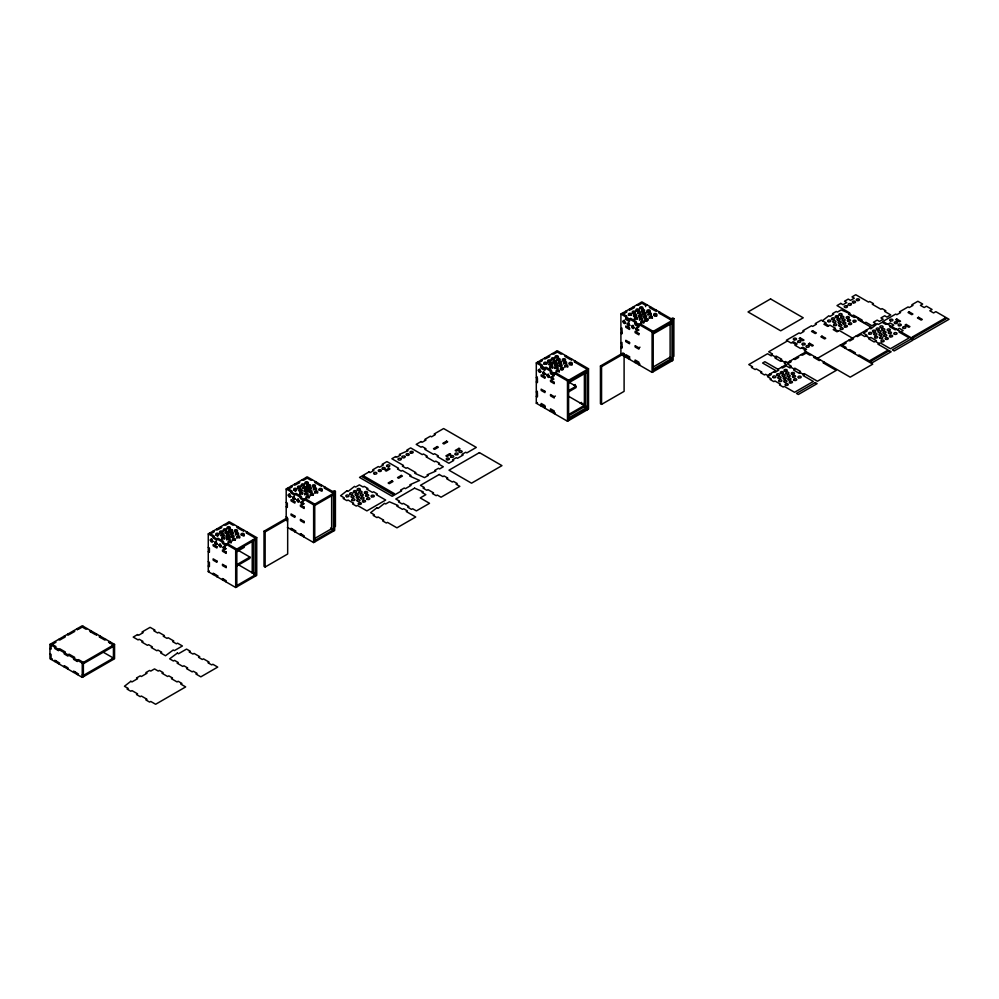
<?xml version="1.0" encoding="UTF-8"?>
<svg xmlns="http://www.w3.org/2000/svg" width="999" height="999" viewBox="0 0 999 999"><rect width="100%" height="100%" fill="white"/><g stroke="black" fill="none" stroke-linecap="round" stroke-linejoin="round"><path stroke-width="1.5" d="M537.425 362.25L542.245 365.022L541.108 365.671L541.108 368.281L544.867 370.442L544.867 367.844L545.991 367.195L551.635 370.442L550.499 371.091L550.499 373.701L554.258 375.861L554.258 373.264L555.394 372.615L568.606 380.244L568.606 420.591M622.04 313.399L626.848 316.171L625.724 316.82L625.724 319.43L629.482 321.603L629.482 318.993L630.606 318.344L636.238 321.603L635.114 322.252L635.114 324.85L638.861 327.023L638.873 324.413L639.997 323.763L653.209 331.393L653.209 371.74M775.074 356.768L776.198 356.119L781.767 359.328L780.644 359.977L785.526 362.799L784.402 363.449L786.275 364.535L777.634 369.53L778.758 370.179L775.012 372.34L773.875 371.69M848.7 340.284L849.837 340.934L853.583 338.773L839.247 330.482L836.987 331.793L833.228 329.62L835.489 328.321L829.919 325.1L827.671 326.411L823.913 324.238L826.098 322.902L821.278 320.117L815.271 323.589L816.395 324.238L812.637 326.411L811.513 325.761L802.871 330.744L803.995 331.393L800.249 333.566L799.113 332.917L786.35 340.284L791.158 343.069L793.418 341.77L797.165 343.931L794.917 345.229L800.549 348.489L802.796 347.19L806.555 349.35L804.307 350.661L850.211 377.16L872.751 364.148L840.059 345.279M875.311 341.333L876.423 340.671L870.803 337.425L868.543 338.723L874.175 341.983L875.311 341.333L879.058 343.494L880.181 342.844L890.396 348.751L909.19 337.899L898.975 332.005L900.099 331.356L891.508 326.398L893.755 325.087L890.009 322.927L887.749 324.225M208.267 533.916L229.308 521.778L256.731 537.599L256.731 575.337L235.689 587.487L208.267 571.653L208.267 533.916L235.689 549.75L256.731 537.599M286.201 519.642L286.201 488.998L307.242 476.848L334.665 492.682L334.665 530.419L313.624 542.569L287.412 527.422M210.527 533.916L214.285 531.743L213.162 531.093L213.162 532.405M229.308 523.076L225.549 525.237L224.425 524.587M288.461 488.998L292.207 486.825L291.084 486.176L291.084 487.475M307.242 478.146L303.484 480.319L302.36 479.67M234.128 524.55L232.992 525.199L228.184 522.427M312.05 479.632L310.926 480.282L306.119 477.497M227.972 531.655L225.287 533.204A1.598 0.924 0 0 1 227.235 532.842A1.598 0.924 0 0 1 228.159 533.928M303.209 488.286L305.894 486.738M237.874 526.723L236.751 527.372L242.382 530.619L243.519 529.97L243.519 531.281M315.809 481.793L314.685 482.442L320.317 485.701L321.441 485.052L321.441 486.351M536.301 362.899L557.33 350.749L588.511 368.756L588.511 409.091L567.482 421.241L536.301 403.234L536.301 362.899L567.482 380.894L588.511 368.756M620.903 314.048L641.945 301.898L673.126 319.905L673.126 360.239L652.085 372.39L620.903 354.383L620.903 314.048L652.085 332.043L673.126 319.905M49.95 644.405L82.255 625.761L114.56 644.405L114.56 658.728L82.255 677.372L49.95 658.728L49.95 644.405L83.379 663.711L113.436 646.365L112.313 645.716M538.548 362.899L542.307 360.726L541.183 360.077L541.183 361.376M557.33 352.048L553.583 354.22L552.447 353.571M623.164 314.048L626.922 311.875L625.786 311.226L625.786 312.525M641.945 303.209L638.186 305.369L637.062 304.72M83.379 626.41L78.496 629.233L77.373 628.583L77.373 629.882M562.15 353.534L561.026 354.183L556.206 351.398M640.821 302.547L645.629 305.332L646.765 304.683M87.138 628.583L86.014 629.233L82.255 627.06M565.909 355.694L564.785 356.343L570.417 359.603L571.54 358.953L571.54 360.252M650.511 306.855L649.387 307.505L655.019 310.751L656.156 310.102L656.156 311.401M264.011 531.231L286.551 518.219L287.675 518.868L287.675 554.008L265.135 567.02L264.011 566.371L264.011 531.231L265.135 531.88L287.675 518.868M331.656 492.245L334.29 490.734L335.414 491.383L335.414 526.51L334.29 525.861M332.779 492.894L335.414 491.383M286.201 488.998L313.624 504.832L334.665 492.682M236.376 550.574L255.607 539.56M314.747 505.482L333.541 494.63M537.425 376.998L536.301 377.647L537.425 378.296L537.425 382.629L536.301 381.98L537.425 381.331M622.04 328.147L620.903 328.796L622.04 329.445L622.04 333.778L620.903 333.129L622.04 332.48M236.376 551.885L244.268 547.327L244.268 546.028M52.198 658.728L51.074 659.377L51.074 654.382L49.95 653.733M208.267 571.653L209.403 571.003M55.956 660.888L54.833 661.538L54.833 660.239L58.591 662.412L58.591 663.711L59.715 663.061M555.394 373.913L554.258 374.563L550.499 372.402M639.997 325.062L638.873 325.724L635.114 323.551M213.087 574.437L214.211 573.788M291.021 529.507L292.145 528.858M105.919 639.422L104.795 640.072L99.163 636.825L100.287 636.163L100.287 637.474M236.488 564.835L249.9 557.08L249.9 558.391L236.488 566.133M537.425 391.308L536.301 391.958L537.425 392.607L537.425 396.953L536.301 396.291L537.425 395.641M622.04 342.457L620.903 343.107L622.04 343.756L622.04 348.102L620.903 347.452L622.04 346.803M216.845 576.598L217.969 575.948M294.767 531.68L295.904 531.031M670.117 319.468L672.752 317.957L673.875 318.606L673.875 356.343M671.241 320.117L673.875 318.606M223.601 579.208L222.477 579.857L222.477 578.558L226.236 580.719L226.236 582.03M301.536 534.278L300.412 534.94L300.412 533.628L304.171 535.801L304.171 537.1M568.606 381.543L587.387 370.704M653.209 332.704L672.002 321.853M114.56 644.405L82.255 663.061L82.255 677.372M568.606 382.854L587.387 372.003M653.209 334.003L672.002 323.152M600.436 365.996L622.976 352.984L624.1 353.634L624.1 391.371L601.56 404.383L600.436 403.733L600.436 365.996L601.56 366.645L624.1 353.634M536.301 403.234L537.425 402.585M620.903 354.383L622.04 353.733M74.738 671.74L73.614 672.389L73.614 671.091L77.373 673.251L77.373 674.562L78.496 673.9M554.258 396.69L554.258 397.989L550.499 395.816L550.499 394.518L554.258 396.69L555.394 396.041M574.175 385.189L575.299 384.54M638.873 347.839L638.873 349.138L635.114 346.978L635.114 345.666L638.873 347.839L639.997 347.19M252.223 572.739L253.346 572.09L253.346 540.009M542.245 405.369L541.108 406.019L541.183 403.459L544.942 405.619L544.942 408.229M253.346 572.527L252.223 573.176L252.223 540.659M567.994 390.921L576.048 386.276L576.048 387.575L567.994 392.232M253.721 573.613L254.857 572.951M314.21 538.748L331.656 528.683M236.825 585.539L255.607 574.687L238.749 564.959M314.747 540.609L333.541 529.77L330.532 528.034M551.635 410.789L550.499 411.438L550.499 408.841L554.258 411.001L554.258 413.611L555.394 412.962M636.238 361.938L635.114 362.587L635.114 359.99L638.873 362.15L638.873 364.76L639.997 364.111M581.381 402.372L580.244 403.459M582.879 403.234L581.755 404.32M568.281 414.697L584.378 405.407L568.119 396.016M568.069 416.121L585.514 406.056L587.387 407.142L568.606 417.982M652.672 367.282L670.117 357.205L672.002 358.291L653.209 369.131M568.606 419.28L587.387 408.441M653.209 370.442L672.002 359.59M787.474 340.934L768.693 351.785L772.439 353.946L771.315 354.595L776.136 357.38L775.074 358.067L780.644 361.288L781.767 360.639M822.414 320.766L828.795 315.784L829.919 316.433L833.678 314.26L832.554 313.611L836.313 311.438L837.437 312.088L841.195 309.927L849.762 313.574L848.638 314.223L854.27 317.47L855.394 316.82L859.152 318.993L858.029 319.643L871.24 327.272L817.519 358.291M772.377 355.207L771.253 355.856L767.557 353.733L748.775 364.573L752.534 366.745L751.41 367.395L755.169 369.568L756.293 368.918L761.862 372.127L760.726 372.777L764.485 374.95L765.609 374.3L767.494 375.387L775.761 370.604L762.612 363.024L764.859 361.713L778.009 369.305M784.402 362.15L785.526 361.501L787.399 362.587L806.181 351.735M811.001 354.52L809.877 355.169L806.181 353.047L802.434 355.207L801.298 354.558M791.096 367.32L789.959 367.969L786.275 365.834L782.517 368.007L781.393 367.357M793.718 368.831L794.842 368.181L800.486 371.441L799.35 372.09L804.232 374.912L803.109 375.562L813.323 381.456L794.542 392.295L784.327 386.401L783.191 387.05L779.445 384.877L780.569 384.228L774.937 380.981L773.813 381.63L770.054 379.458L771.178 378.808L767.494 376.685L771.253 374.513L770.117 373.863M814.759 356.693L813.636 357.342L819.267 360.589L820.391 359.94M800.486 372.739L799.35 373.389L793.718 370.142L794.842 369.48L789.959 366.67L791.096 366.021L787.399 363.886L791.158 361.713L790.034 361.064M844.942 348.089L846.078 347.44L842.319 345.279L846.078 343.107L844.942 342.457M886.95 323.763L885.826 324.413L882.142 322.29L878.383 324.45L877.259 323.801L870.866 328.796L869.742 328.147M803.109 374.263L804.232 373.601L817.457 381.243L836.238 370.392L823.026 362.762L824.15 362.113M848.7 350.262L849.837 349.613L855.394 352.822L854.27 353.471M896.34 329.183L895.216 329.832L889.585 326.586L890.708 325.936L882.929 321.441L895.703 314.073L896.84 314.722L900.586 312.55L899.462 311.9L908.103 306.918L909.227 307.567L912.986 305.394L911.862 304.745L917.869 301.273L922.689 304.058L920.429 305.357L924.187 307.53L926.448 306.218L932.079 309.478L929.819 310.776L933.578 312.949L935.838 311.651L949.05 319.28L914.11 339.448L900.898 331.818L903.146 330.519L899.4 328.346L897.139 329.645M858.029 355.644L859.152 354.995L869.367 360.889L888.148 350.05L877.934 344.156L879.058 343.494M865.983 330.307L867.107 330.956L863.361 333.129L867.045 335.264L864.784 336.563L861.101 334.428L857.342 336.601L856.218 335.951M865.921 335.914L869.667 338.074M824.974 323.551L828.72 325.711M834.365 328.971L838.111 331.144M792.282 342.42L796.041 344.58M801.673 347.839L805.431 350M797.552 356.73L798.676 357.38L794.917 359.553L793.793 358.903M633.304 306.893L634.427 307.542L630.669 309.715L629.545 309.053L629.545 310.364M625.724 318.132L629.482 320.292M635.114 361.288L638.873 363.461M568.993 382.205L576.048 386.276M541.108 366.983L544.867 369.143M541.108 404.72L544.867 406.88M550.499 410.139L554.258 412.3M287.325 488.349L292.145 491.121L291.021 491.77L291.021 493.069L294.767 495.242L294.767 493.943L295.904 493.294L301.536 496.54L300.412 497.19L300.399 498.489L304.158 500.661L304.171 499.363L305.294 498.713L314.747 504.17L314.747 541.92M286.201 502.447L287.325 503.096L287.325 507.43L286.201 506.78M286.201 516.758L287.325 517.407L287.325 521.74M229.308 532.18L229.308 530.881A1.598 0.924 0 0 0 231.918 530.469A1.598 0.924 0 0 0 229.97 529.333A1.598 0.924 0 0 0 229.258 530.881L231.818 532.33M209.403 533.266L214.211 536.051L213.087 536.7L213.087 537.999L216.845 540.172L216.845 538.861L217.969 538.211L223.601 541.47L222.477 542.12L222.477 543.419L226.224 545.591L226.236 544.293L227.36 543.631L236.825 549.1L236.825 586.838M237.075 549.687L249.9 557.08M208.267 547.365L209.403 548.014L209.403 552.347L208.267 551.698M208.267 561.675L209.403 562.325L209.403 566.67L208.267 566.021M73.614 630.744L74.738 631.393L69.106 634.652L67.982 634.003L67.982 635.302M103.159 652.147L113.436 658.079L83.379 675.424L82.255 674.775M112.313 658.728L113.436 659.377L113.436 645.054L108.554 642.245L109.678 641.595L109.678 642.894M58.591 639.422L59.715 640.072L65.347 636.825L64.223 636.163L64.223 637.474M54.833 641.595L55.956 642.245L51.074 645.054L51.074 649.175L49.95 648.526M52.198 644.405L55.956 646.578L54.833 647.227L54.833 648.526L58.591 650.699L58.591 649.4L59.715 648.751L65.347 651.997L64.223 652.647L64.223 653.958L67.982 656.118L67.982 654.82L69.106 654.17L74.738 657.417L73.614 658.079L73.614 659.377L77.373 661.538L77.373 660.239L78.496 659.59L83.379 662.412L83.379 676.723L82.255 676.073M672.002 360.889L672.002 320.554L658.778 312.924L659.902 312.275L659.902 313.574M670.117 323.601L670.117 358.504M652.085 332.043L652.085 372.39M645.629 305.332L645.629 306.631M601.56 366.645L601.56 404.383M587.387 409.74L587.387 369.405L574.175 361.775L575.299 361.126L575.299 362.425M585.514 372.452L585.514 407.355L584.378 406.705L584.378 373.326M583.628 404.97L583.628 406.268M567.482 380.894L567.482 421.241M548.701 357.043L548.701 355.744L549.825 356.393L546.066 358.554L544.942 357.904L544.942 359.203M333.541 531.068L333.541 493.331L324.076 487.874L325.199 487.225L325.199 488.523M331.656 495.079L331.656 529.12M313.624 504.832L313.624 542.569M307.242 487.262L307.242 485.964A1.598 0.924 0 0 1 309.278 485.876A1.598 0.924 0 0 1 309.69 487.062M298.601 483.141L298.601 481.843L299.725 482.492L295.966 484.652L294.842 484.003L294.842 485.302M294.842 531.718L294.842 530.419L291.084 528.246L291.084 529.557M265.135 531.88L265.135 567.02M255.607 575.998L255.607 538.261L246.141 532.792L247.265 532.142L247.265 533.441M253.721 539.997L253.721 574.038M235.689 549.75L235.689 587.487M220.667 528.059L220.667 526.76L221.79 527.41L218.044 529.582L216.908 528.933L216.908 530.232M216.908 576.648L216.908 575.337L213.162 573.176L213.162 574.475M96.528 635.302L96.528 634.003L95.405 634.652L89.773 631.393L90.897 630.744L90.897 632.042M67.982 669.13L67.982 667.832L64.223 665.659L64.223 666.97M228.122 542.981A1.598 0.924 0 0 1 229.595 542.12A1.598 0.924 0 0 1 231.281 542.844M226.848 540.047A1.598 0.924 0 0 1 228.384 538.886A1.598 0.924 0 0 1 229.92 540.047M221.753 538.961A1.598 0.924 0 0 1 223.289 538.286A1.598 0.924 0 0 1 224.825 538.961M232.405 540.921A1.598 0.924 0 0 1 233.179 539.797A1.598 0.924 0 0 1 235.215 540.097M230.981 537.05A1.598 0.924 0 0 1 233.741 537.05M236.651 537.912A1.598 0.924 0 0 1 238.174 537.212A1.598 0.924 0 0 1 239.735 537.887M235.464 535.064A1.598 0.924 0 0 1 237.013 533.916A1.598 0.924 0 0 1 238.549 535.064M241.246 535.114A1.598 0.924 0 0 1 243.419 534.777A1.598 0.924 0 0 1 244.006 536.038M234.315 531.918A1.598 0.924 0 0 1 235.901 530.993A1.598 0.924 0 0 1 237.5 531.918M230.282 533.903A1.598 0.924 0 0 1 233.054 533.903M229.308 536.85A1.598 0.924 0 0 1 229.158 537.075M226.398 537.075A1.598 0.924 0 0 1 226.236 536.85M226.236 536.376A1.598 0.924 0 0 1 227.772 535.689A1.598 0.924 0 0 1 229.308 536.376M220.929 535.851A1.598 0.924 0 0 1 222.477 535.177A1.598 0.924 0 0 1 224.013 535.851M215.971 534.94A1.598 0.924 0 0 1 218.731 534.94M219.668 533.004A1.598 0.924 0 0 1 221.278 532.23A1.598 0.924 0 0 1 222.827 533.054M223.351 531.018A1.598 0.924 0 0 1 224.937 530.094A1.598 0.924 0 0 1 226.536 531.018M229.258 530.881A1.598 0.924 0 0 1 231.356 530.794A1.598 0.924 0 0 1 231.756 531.992M227.06 528.871A1.598 0.924 0 0 1 228.646 527.947A1.598 0.924 0 0 1 230.245 528.871M242.982 535.963A1.598 0.924 60 0 1 244.33 535.364M236.538 533.004A1.598 0.924 60 0 1 236.326 533.104M232.292 529.945A1.598 0.924 60 0 1 230.694 529.945M217.782 533.891A1.598 0.924 -60 0 1 216.284 535.364M218.269 535.576A1.598 0.924 -60 0 1 217.682 535.963M217.158 535.963A1.598 0.924 -60 0 1 216.783 535.302L216.795 534.952A1.598 0.924 -60 0 1 217.27 533.841M213.212 541.458A1.598 0.924 60 0 1 211.838 540.546A1.598 0.924 60 0 1 211.588 538.848M217.22 543.943A1.598 0.924 60 0 1 215.896 542.42A1.598 0.924 60 0 1 216.371 541.071M221.291 546.341A1.598 0.924 60 0 1 220.205 544.068M226.298 548.576A1.598 0.924 60 0 1 224.638 548.001A1.598 0.924 60 0 1 224.525 545.978M225.037 545.941A1.598 0.924 60 0 1 225.324 546.066M306.056 498.051A1.598 0.924 0 0 1 307.53 497.19A1.598 0.924 0 0 1 309.203 497.927M304.72 494.892A1.598 0.924 0 0 1 306.318 493.968A1.598 0.924 0 0 1 307.904 494.892M299.675 494.043A1.598 0.924 0 0 1 301.223 493.356A1.598 0.924 0 0 1 302.759 494.043M310.327 495.991A1.598 0.924 0 0 1 311.114 494.867A1.598 0.924 0 0 1 313.149 495.167M309.166 491.933A1.598 0.924 0 0 0 311.838 491.52A1.598 0.924 0 0 0 309.89 490.397A1.598 0.924 0 0 0 309.166 491.933A1.598 0.924 0 0 1 311.263 491.858A1.598 0.924 0 0 1 311.676 493.044M314.585 492.994A1.598 0.924 0 0 1 316.096 492.295A1.598 0.924 0 0 1 317.657 492.957M313.349 489.91A1.598 0.924 0 0 1 314.935 488.986A1.598 0.924 0 0 1 316.533 489.91M319.18 490.197A1.598 0.924 0 0 1 321.353 489.86A1.598 0.924 0 0 1 321.94 491.121M312.25 487A1.598 0.924 0 0 1 313.836 486.076A1.598 0.924 0 0 1 315.434 487M308.466 490.097A1.598 0.924 0 0 1 308.216 489.897M308.216 488.986A1.598 0.924 0 0 1 310.976 488.986M304.171 491.446A1.598 0.924 0 0 1 305.706 490.771A1.598 0.924 0 0 1 307.242 491.446M298.863 490.934A1.598 0.924 0 0 1 300.399 490.247A1.598 0.924 0 0 1 301.948 490.934M293.893 490.01A1.598 0.924 0 0 1 296.653 490.01M297.59 488.086A1.598 0.924 0 0 1 299.001 487.312A1.598 0.924 0 0 1 300.649 487.899M303.172 488.311A1.598 0.924 0 0 1 305.17 487.924A1.598 0.924 0 0 1 306.094 489.011M301.273 486.088A1.598 0.924 0 0 1 302.872 485.177A1.598 0.924 0 0 1 304.458 486.088M304.982 483.953A1.598 0.924 0 0 1 306.581 483.029A1.598 0.924 0 0 1 308.179 483.953M314.473 488.086A1.598 0.924 60 0 1 314.248 488.186M320.916 491.033A1.598 0.924 60 0 1 322.252 490.447M310.227 485.027A1.598 0.924 60 0 1 308.629 485.014M291.146 496.528A1.598 0.924 60 0 1 289.772 495.629A1.598 0.924 60 0 1 289.523 493.918M295.155 499.025A1.598 0.924 60 0 1 293.818 497.49A1.598 0.924 60 0 1 294.305 496.141M299.225 501.411A1.598 0.924 60 0 1 298.251 498.901M304.233 503.658A1.598 0.924 60 0 1 302.285 502.522A1.598 0.924 60 0 1 303.259 501.136M296.204 490.659A1.598 0.924 -60 0 1 295.617 491.033M295.092 491.046A1.598 0.924 -60 0 1 294.705 490.372L294.73 490.034A1.598 0.924 -60 0 1 295.204 488.923M295.716 488.973A1.598 0.924 -60 0 1 294.218 490.447M540.971 371.728A1.598 0.924 60 0 1 539.76 370.641A1.598 0.924 60 0 1 539.61 369.118M554.42 365.135A1.598 0.924 0 0 1 557.18 365.135M555.007 366.096A1.598 0.924 0 0 1 556.593 366.096M548.963 364.835A1.598 0.924 0 0 1 550.711 364.16A1.598 0.924 0 0 1 552.097 365.072M558.154 363.099A1.598 0.924 0 0 1 559.69 362.425A1.598 0.924 0 0 1 561.238 363.099M543.831 364.136A1.598 0.924 0 0 1 545.379 363.461A1.598 0.924 0 0 1 546.915 364.136M545.941 374.013A1.598 0.924 60 0 1 544.667 373.888A1.598 0.924 60 0 1 543.831 372.152M549.887 376.76A1.598 0.924 60 0 1 548.526 375.774A1.598 0.924 60 0 1 548.339 374.101M553.921 379.096A1.598 0.924 60 0 1 552.31 377.535A1.598 0.924 60 0 1 553.059 376.211M551.423 360.227A1.598 0.924 0 0 1 552.971 359.078A1.598 0.924 0 0 1 554.507 360.227M557.03 360.04A1.598 0.924 0 0 1 559.79 360.04M555.132 358.092A1.598 0.924 0 0 1 556.068 357.005A1.598 0.924 0 0 1 558.054 357.392M553.271 363.137A1.598 0.924 0 0 1 553.858 361.875A1.598 0.924 0 0 1 556.031 362.212M549.725 368.181A1.598 0.924 0 0 1 551.311 367.257A1.598 0.924 0 0 1 552.909 368.181M562.4 361.139A1.598 0.924 0 0 1 563.936 359.977A1.598 0.924 0 0 1 565.471 361.139M560.489 369.193A1.598 0.924 0 0 1 563.249 369.068M554.87 368.556A1.598 0.924 0 0 1 556.406 367.869A1.598 0.924 0 0 1 557.954 368.556M564.635 367.132A1.598 0.924 0 0 1 566.196 366.196A1.598 0.924 0 0 1 567.819 367.095M556.181 372.202A1.598 0.924 0 0 1 557.629 371.091A1.598 0.924 0 0 1 559.34 372.065M547.677 362.225A1.598 0.924 0 0 1 549.1 361.213A1.598 0.924 0 0 1 550.849 362.038M553.858 363.174A1.598 0.924 0 0 1 555.444 363.174M559.015 366.034A1.598 0.924 0 0 1 561.775 366.034M561.026 370.13A1.598 0.924 0 0 1 562.624 370.067M563.498 364.048A1.598 0.924 0 0 1 565.034 362.887A1.598 0.924 0 0 1 566.57 364.048M572.04 365.022A1.598 0.924 0 0 1 571.778 365.209A1.598 0.924 0 0 0 569.855 365.06M569.268 364.098A1.598 0.924 0 0 1 572.04 364.098M633.516 316.221A1.598 0.924 0 0 1 635.114 315.297A1.598 0.924 0 0 1 636.7 316.221M634.39 319.093A1.598 0.924 0 0 1 635.926 318.406A1.598 0.924 0 0 1 637.462 319.093M639.909 308.541A1.598 0.924 0 0 1 641.895 308.154A1.598 0.924 0 0 1 642.819 309.24M628.446 315.284A1.598 0.924 0 0 1 629.982 314.61A1.598 0.924 0 0 1 631.518 315.284M632.305 313.137A1.598 0.924 0 0 1 633.915 312.362A1.598 0.924 0 0 1 635.451 313.187M635.976 311.139A1.598 0.924 0 0 1 637.574 310.227A1.598 0.924 0 0 1 639.173 311.139M637.874 313.361A1.598 0.924 0 0 1 640.059 313.024A1.598 0.924 0 0 1 640.634 314.285M641.633 311.201A1.598 0.924 0 0 1 644.392 311.201M639.035 317.207A1.598 0.924 0 0 1 638.873 316.983M638.873 316.508A1.598 0.924 0 0 1 640.197 315.834A1.598 0.924 0 0 1 641.795 316.283M642.769 314.26A1.598 0.924 0 0 1 644.305 313.574A1.598 0.924 0 0 1 645.841 314.26M647.002 312.287A1.598 0.924 0 0 1 648.538 311.126A1.598 0.924 0 0 1 650.087 312.287M639.485 320.179A1.598 0.924 0 0 1 641.021 319.018A1.598 0.924 0 0 1 642.557 320.179M643.618 317.183A1.598 0.924 0 0 1 646.378 317.183M648.101 315.197A1.598 0.924 0 0 1 649.65 314.036A1.598 0.924 0 0 1 651.186 315.197M653.883 315.247A1.598 0.924 0 0 1 656.056 314.91A1.598 0.924 0 0 1 656.643 316.171M649.238 318.281A1.598 0.924 0 0 1 650.799 317.345A1.598 0.924 0 0 1 652.422 318.244M645.229 321.266A1.598 0.924 0 0 1 645.641 319.98A1.598 0.924 0 0 1 647.851 320.229M640.834 322.877A1.598 0.924 0 0 1 642.444 322.24A1.598 0.924 0 0 1 643.918 322.977M625.849 322.889A1.598 0.924 60 0 1 624.375 321.803A1.598 0.924 60 0 1 624.387 320.092M629.857 325.374A1.598 0.924 60 0 1 628.596 324.038A1.598 0.924 60 0 1 628.771 322.565M633.928 327.772A1.598 0.924 60 0 1 632.954 325.249M639.997 317.158A1.598 0.924 0 0 1 640.821 317.158M642.22 312.163A1.598 0.924 0 0 1 643.818 312.163M646.016 321.178A1.598 0.924 0 0 1 647.227 321.216M644.205 318.144A1.598 0.924 0 0 1 645.804 318.144M654.47 316.208A1.598 0.924 0 0 1 656.056 316.208M638.935 330.007A1.598 0.924 60 0 1 636.987 328.883A1.598 0.924 60 0 1 637.961 327.497M421.079 441.558L416.196 444.38L421.079 447.202L422.215 446.553L425.974 448.726L424.837 449.375L433.479 454.358L434.602 453.708L438.361 455.881L437.237 456.531L448.888 463.249L453.696 460.477L452.572 459.827L456.331 457.654L457.455 458.304L463.086 455.044L461.95 454.408L465.709 452.235L466.845 452.884L476.311 447.415L443.618 428.546L434.165 434.016L435.289 434.665L431.531 436.838L430.407 436.176L424.837 439.398L425.974 440.047L422.215 442.22L421.079 441.558M368.968 471.953L359.515 477.422L392.195 496.291L401.66 490.821L400.524 490.172L404.283 488.012L405.407 488.661L411.051 485.402L409.915 484.752L419.617 480.457L409.852 476.123L410.976 475.474L402.335 470.479L401.211 471.128L397.452 468.956L398.576 468.306L386.938 461.588L382.118 464.373L383.254 465.022L379.495 467.182L378.359 466.533L372.727 469.792L373.851 470.442L370.105 472.614L368.968 471.953M395.616 456.58L391.858 458.741L403.509 465.472L402.372 466.121L406.131 468.294L407.255 467.632L415.896 472.627L414.772 473.276L424.538 477.609L428.296 475.449L427.172 474.8L435.814 471.103L434.677 470.454L438.436 468.294L439.56 468.943L443.319 466.77L438.436 463.948L439.56 463.299L435.814 461.126L434.677 461.788L426.049 456.793L427.172 456.143L423.414 453.971L422.29 454.62L410.639 447.902L406.88 450.074L408.017 450.724L399.375 454.408L400.499 455.057L396.74 457.23L395.616 456.58M364.023 476.123L362.512 476.985L392.944 494.555L394.443 493.681L364.023 476.123M346.978 490.734L340.597 495.716L344.28 497.852L343.156 498.501L346.915 500.661L348.039 500.012L353.671 503.271L352.547 503.921L356.306 506.093L357.43 505.432L366.883 510.901L385.676 500.049L376.211 494.592L377.335 493.943L373.576 491.77L372.452 492.42L366.82 489.173L367.944 488.523L364.185 486.351L363.062 487L359.378 484.877L355.619 487.037L354.495 486.388L348.102 491.383L346.978 490.734M388.886 468.269L385.127 470.442L386.251 471.091L390.01 468.918L388.886 468.269M437.237 446.553L433.479 448.726L434.602 449.375L438.361 447.202L437.237 446.553M446.565 441.171L442.807 443.344L443.931 443.993L447.689 441.82L446.565 441.171M391.883 480.856L388.136 483.017L389.26 483.666L393.019 481.506L391.883 480.856M401.286 475.424L397.527 477.597L398.651 478.246L402.41 476.073L401.286 475.424M449.637 453.708L445.879 455.881L447.003 456.531L450.761 454.358L449.637 453.708M458.953 448.326L455.194 450.499L456.331 451.148L460.089 448.976L458.953 448.326M137.525 634.59L133.204 637.087L138.087 639.909L139.211 639.26L142.969 641.433L141.846 642.082L147.477 645.329L148.601 644.68L152.36 646.852L151.236 647.502L156.868 650.749L157.992 650.099L161.751 652.272L160.627 652.921L165.509 655.744L173.214 649.999L174.338 650.649L182.417 645.978L177.535 643.156L176.398 643.818L172.64 641.645L173.776 640.996L168.132 637.737L167.008 638.386L163.249 636.226L164.385 635.576L158.741 632.317L157.617 632.966L153.858 630.794L154.995 630.144L150.112 627.335L142.033 631.992L143.157 632.642L138.649 635.252L137.525 634.59M377.023 507.667L370.641 512.662L374.325 514.785L373.201 515.434L376.96 517.607L378.084 516.958L383.716 520.204L382.592 520.854L386.351 523.026L387.475 522.377L396.94 527.834L415.721 516.995L406.256 511.525L407.392 510.876L403.633 508.716L402.497 509.365L396.865 506.106L398.002 505.457L389.423 501.81L385.664 503.983L384.54 503.334L378.159 508.316L377.023 507.667M414.573 488.161L395.791 499.013L399.55 501.173L398.426 501.835L402.185 503.996L403.309 503.346L408.878 506.555L407.742 507.217L411.501 509.378L412.624 508.728L416.383 510.901L429.533 503.309L420.217 497.927L425.849 494.667L422.015 492.47L423.151 491.808L414.573 488.161M439.248 474.475L420.467 485.327L424.225 487.487L423.101 488.136L426.848 490.309L427.984 489.66L433.541 492.869L432.417 493.518L436.176 495.691L437.3 495.042L441.058 497.215L459.84 486.363L456.081 484.203L457.217 483.541L453.459 481.381L452.335 482.03L446.69 478.771L447.827 478.121L444.068 475.961L442.932 476.61L439.248 474.475M479.42 452.622L448.988 470.179L471.528 483.191L501.96 465.634L479.42 452.622M770.566 298.938L748.026 311.95L780.706 330.819L803.246 317.807L770.566 298.938M177.347 653.096L169.643 658.841L173.401 661.013L174.525 660.364L178.284 662.537L177.16 663.186L182.792 666.433L183.916 665.784L187.675 667.956L186.551 668.606L192.183 671.865L193.307 671.203L197.065 673.376L195.941 674.025L200.824 676.847L217.732 667.082L212.849 664.273L211.713 664.922L207.967 662.749L209.091 662.1L203.459 658.841L202.322 659.502L198.576 657.33L199.7 656.68L194.068 653.421L192.932 654.07L189.173 651.91L190.31 651.261L186.551 649.088L178.471 653.746L177.347 653.096M130.832 681.281L124.45 686.263L128.209 688.436L127.085 689.085L130.832 691.258L131.968 690.609L137.6 693.855L136.476 694.505L140.222 696.678L141.359 696.028L146.99 699.275L145.866 699.924L149.625 702.097L150.749 701.448L155.632 704.27L185.677 686.912L180.794 684.103L181.93 683.453L178.172 681.281L177.048 681.93L171.403 678.671L172.54 678.021L168.781 675.861L167.645 676.51L162.013 673.251L163.137 672.602L159.39 670.429L158.254 671.091L154.508 668.918L150.749 671.091L149.625 670.429L145.866 672.602L146.99 673.251L141.359 676.51L140.222 675.861L136.476 678.021L137.6 678.671L131.968 681.93L130.832 681.281M840.746 303.409L836.987 305.582L849.762 312.949L848.638 313.599L852.397 315.771L853.521 315.122L862.162 320.105L861.026 320.754L864.784 322.927L865.921 322.277L871.927 325.749L875.686 323.576L873.426 322.277L877.184 320.105L879.445 321.403L883.191 319.243L880.943 317.944L884.702 315.771L886.95 317.07L890.708 314.897L884.702 311.426L885.826 310.776L882.067 308.616L880.943 309.265L872.302 304.27L873.426 303.621L869.667 301.461L868.543 302.11L855.768 294.73L852.01 296.903L854.27 298.202L850.511 300.374L848.263 299.076L844.505 301.236L846.752 302.535L843.006 304.707L840.746 303.409M800.249 337.899L799.113 338.549L802.871 340.721L803.995 340.072L800.249 337.899M812.637 330.744L811.513 331.393L815.271 333.566L816.395 332.917L812.637 330.744M809.565 343.281L808.441 343.931L812.199 346.104L813.323 345.454L809.565 343.281M821.965 336.126L820.841 336.775L824.587 338.948L825.723 338.299L821.965 336.126M896.765 319.018L895.641 319.668L899.4 321.84L900.524 321.191L896.765 319.018M909.165 311.863L908.029 312.512L911.787 314.685L912.924 314.036L909.165 311.863M906.155 324.438L905.032 325.087L908.79 327.26L909.914 326.611L906.155 324.438M918.556 317.282L917.432 317.932L921.178 320.105L922.314 319.455L918.556 317.282M815.246 382.567L796.465 393.406L798.338 394.493L817.12 383.653L815.246 382.567M944.917 318.194L912.237 337.063L913.361 337.712L946.041 318.843L944.917 318.194M889.272 350.699L870.491 361.538L872.364 362.625L891.158 351.785L889.272 350.699M911.113 339.011L892.332 349.85L894.205 350.936L912.986 340.097L911.113 339.011M847.065 306.069L846.752 305.906A1.598 0.924 0 0 0 844.667 306.044A1.598 0.924 0 0 0 844.63 307.255L844.942 307.417A1.598 0.924 0 0 0 847.027 307.28A1.598 0.924 0 0 0 847.065 306.069M400.799 458.591L400.499 458.429A1.598 0.924 0 0 0 398.401 458.566A1.598 0.924 0 0 0 398.376 459.777L398.688 459.94A1.598 0.924 0 0 0 400.774 459.802A1.598 0.924 0 0 0 400.799 458.591M629.545 328.147L625.786 325.974L625.786 327.272L629.545 329.445L629.545 328.147M638.873 333.529L635.114 331.356L635.114 332.655L638.873 334.827L638.873 333.529M629.545 342.457L625.786 340.284L625.786 341.596L629.545 343.756L629.545 342.457M629.545 356.768L625.786 354.608L625.786 357.205L625.724 355.869L629.482 358.029L629.482 359.34L629.545 356.768M544.942 376.998L541.183 374.825L541.183 376.123L544.942 378.296L544.942 376.998M554.258 382.38L550.499 380.207L550.499 381.506L554.258 383.678L554.258 382.38M544.942 391.308L541.183 389.135L541.183 390.434L544.942 392.607L544.942 391.308M294.842 501.785L291.084 499.625L291.084 500.924L294.842 503.096L294.842 501.785M304.171 507.167L300.412 505.007L300.412 506.306L304.171 508.479L304.171 507.167M294.842 516.108L291.084 513.936L291.084 515.234L294.842 517.407L294.842 516.108M304.171 521.49L300.412 519.318L300.412 520.616L304.171 522.789L304.171 521.49M216.908 546.715L213.162 544.542L213.162 545.841L216.908 548.014L216.908 546.715M226.236 552.097L222.477 549.925L222.477 551.223L226.236 553.396L226.236 552.097M216.908 561.026L213.162 558.853L213.162 560.164L216.908 562.325L216.908 561.026M226.236 566.408L222.477 564.248L222.477 565.546L226.236 567.707L226.236 566.408M851.061 303.908L850.786 303.721A1.598 0.924 0 0 0 848.675 303.733A1.598 0.924 0 0 0 848.413 304.932L848.688 305.12A1.598 0.924 0 0 0 850.798 305.107A1.598 0.924 0 0 0 851.061 303.908M404.795 456.418L404.52 456.243A1.598 0.924 0 0 0 402.422 456.243A1.598 0.924 0 0 0 402.16 457.455L402.435 457.629A1.598 0.924 0 0 0 404.533 457.629A1.598 0.924 0 0 0 404.795 456.418M216.221 534.752A1.598 0.924 0 0 0 218.893 534.34A1.598 0.924 0 0 0 216.933 533.204A1.598 0.924 0 0 0 216.221 534.752M220.23 532.567A1.598 0.924 0 0 0 222.814 531.992A1.598 0.924 0 0 0 220.667 530.993A1.598 0.924 0 0 0 220.23 532.567M223.813 530.369A1.598 0.924 0 0 0 226.473 529.957A1.598 0.924 0 0 0 224.525 528.821A1.598 0.924 0 0 0 223.813 530.369M227.522 528.221A1.598 0.924 0 0 0 230.195 527.809A1.598 0.924 0 0 0 228.234 526.685A1.598 0.924 0 0 0 227.522 528.221M221.341 535.439A1.598 0.924 0 0 0 224.013 535.027A1.598 0.924 0 0 0 222.065 533.903A1.598 0.924 0 0 0 221.341 535.439M225.499 533.041A1.598 0.924 0 0 0 228.159 532.629A1.598 0.924 0 0 0 226.211 531.505A1.598 0.924 0 0 0 225.499 533.041M222.165 538.548A1.598 0.924 0 0 0 224.825 538.136A1.598 0.924 0 0 0 222.877 537.012A1.598 0.924 0 0 0 222.165 538.548M226.648 535.963A1.598 0.924 0 0 0 229.308 535.551A1.598 0.924 0 0 0 227.36 534.428A1.598 0.924 0 0 0 226.648 535.963M230.544 533.716A1.598 0.924 0 0 0 233.204 533.304A1.598 0.924 0 0 0 231.256 532.18A1.598 0.924 0 0 0 230.544 533.716M234.777 531.268A1.598 0.924 0 0 0 237.45 530.856A1.598 0.924 0 0 0 235.489 529.732A1.598 0.924 0 0 0 234.777 531.268M227.585 539.31A1.598 0.924 0 0 0 229.982 538.511A1.598 0.924 0 0 0 227.585 537.712A1.598 0.924 0 0 0 227.585 539.31M231.568 537.012A1.598 0.924 0 0 0 233.966 536.213A1.598 0.924 0 0 0 231.568 535.414A1.598 0.924 0 0 0 231.568 537.012M236.214 534.328A1.598 0.924 0 0 0 238.599 533.528A1.598 0.924 0 0 0 236.214 532.729A1.598 0.924 0 0 0 236.214 534.328M241.833 535.077A1.598 0.924 0 0 0 244.218 534.278A1.598 0.924 0 0 0 241.833 533.478A1.598 0.924 0 0 0 241.833 535.077M237.088 537.499A1.598 0.924 0 0 0 239.748 537.05A1.598 0.924 0 0 0 237.762 535.951A1.598 0.924 0 0 0 237.088 537.499M232.867 540.009A1.598 0.924 0 0 0 235.477 539.485A1.598 0.924 0 0 0 233.379 538.449A1.598 0.924 0 0 0 232.867 540.009M228.846 542.494A1.598 0.924 0 0 0 231.306 541.783A1.598 0.924 0 0 0 228.996 540.909A1.598 0.924 0 0 0 228.846 542.494M210.339 540.084A1.598 0.924 60 0 0 212.088 542.107A1.598 0.924 60 0 0 211.975 539.797A1.598 0.924 60 0 0 210.339 540.084M214.685 542.519A1.598 0.924 60 0 0 216.371 544.617A1.598 0.924 60 0 0 216.371 542.37A1.598 0.924 60 0 0 214.685 542.519M219.043 545.029A1.598 0.924 60 0 0 220.729 547.14A1.598 0.924 60 0 0 220.729 544.88A1.598 0.924 60 0 0 219.043 545.029M223.077 547.365A1.598 0.924 60 0 0 224.763 549.462A1.598 0.924 60 0 0 224.763 547.215A1.598 0.924 60 0 0 223.077 547.365M313.811 489.26A1.598 0.924 0 0 0 316.483 488.848A1.598 0.924 0 0 0 314.523 487.724A1.598 0.924 0 0 0 313.811 489.26M319.43 490.01A1.598 0.924 0 0 0 322.103 489.597A1.598 0.924 0 0 0 320.142 488.461A1.598 0.924 0 0 0 319.43 490.01M315.022 492.569A1.598 0.924 0 0 0 317.682 492.132A1.598 0.924 0 0 0 315.684 491.021A1.598 0.924 0 0 0 315.022 492.569M310.801 495.092A1.598 0.924 0 0 0 313.399 494.555A1.598 0.924 0 0 0 311.301 493.518A1.598 0.924 0 0 0 310.801 495.092M306.78 497.577A1.598 0.924 0 0 0 309.24 496.865A1.598 0.924 0 0 0 306.93 495.991A1.598 0.924 0 0 0 306.78 497.577M288.274 495.167A1.598 0.924 60 0 0 290.01 497.19A1.598 0.924 60 0 0 289.91 494.867A1.598 0.924 60 0 0 288.274 495.167M292.607 497.589A1.598 0.924 60 0 0 294.305 499.7A1.598 0.924 60 0 0 294.305 497.44A1.598 0.924 60 0 0 292.607 497.589M305.519 494.38A1.598 0.924 0 0 0 307.904 493.581A1.598 0.924 0 0 0 305.519 492.794A1.598 0.924 0 0 0 305.519 494.38M296.965 500.112A1.598 0.924 60 0 0 298.664 502.21A1.598 0.924 60 0 0 298.664 499.962A1.598 0.924 60 0 0 296.965 500.112M300.999 502.435A1.598 0.924 60 0 0 302.697 504.545A1.598 0.924 60 0 0 302.697 502.285A1.598 0.924 60 0 0 300.999 502.435M300.087 493.631A1.598 0.924 0 0 0 302.759 493.219A1.598 0.924 0 0 0 300.811 492.095A1.598 0.924 0 0 0 300.087 493.631M301.748 485.439A1.598 0.924 0 0 0 304.408 485.027A1.598 0.924 0 0 0 302.46 483.903A1.598 0.924 0 0 0 301.748 485.439M312.712 486.338A1.598 0.924 0 0 0 315.372 485.926A1.598 0.924 0 0 0 313.424 484.802A1.598 0.924 0 0 0 312.712 486.338M308.466 488.786A1.598 0.924 0 0 0 311.139 488.374A1.598 0.924 0 0 0 309.19 487.25A1.598 0.924 0 0 0 308.466 488.786M307.517 486.101A1.598 0.924 0 0 0 309.902 485.302A1.598 0.924 0 0 0 307.517 484.503A1.598 0.924 0 0 0 307.517 486.101M304.583 491.033A1.598 0.924 0 0 0 307.242 490.621A1.598 0.924 0 0 0 305.294 489.498A1.598 0.924 0 0 0 304.583 491.033M299.275 490.521A1.598 0.924 0 0 0 301.948 490.109A1.598 0.924 0 0 0 299.987 488.973A1.598 0.924 0 0 0 299.275 490.521M294.156 489.822A1.598 0.924 0 0 0 296.815 489.41A1.598 0.924 0 0 0 294.867 488.286A1.598 0.924 0 0 0 294.156 489.822M305.457 483.304A1.598 0.924 0 0 0 308.117 482.892A1.598 0.924 0 0 0 306.169 481.755A1.598 0.924 0 0 0 305.457 483.304M298.164 487.637A1.598 0.924 0 0 0 300.736 487.075A1.598 0.924 0 0 0 298.601 486.063A1.598 0.924 0 0 0 298.164 487.637M303.421 488.124A1.598 0.924 0 0 0 306.094 487.712A1.598 0.924 0 0 0 304.146 486.588A1.598 0.924 0 0 0 303.421 488.124M357.592 490.022A1.598 0.924 0 0 0 360.252 489.61A1.598 0.924 0 0 0 358.304 488.486A1.598 0.924 0 0 0 357.592 490.022M346.616 496.69A1.598 0.924 0 0 0 349.013 495.891A1.598 0.924 0 0 0 346.616 495.104A1.598 0.924 0 0 0 346.616 496.69M350.299 494.368A1.598 0.924 0 0 0 352.872 493.793A1.598 0.924 0 0 0 350.736 492.794A1.598 0.924 0 0 0 350.299 494.368M354.208 492.307A1.598 0.924 0 0 0 356.606 491.508A1.598 0.924 0 0 0 354.208 490.721A1.598 0.924 0 0 0 354.208 492.307M351.748 497.39A1.598 0.924 0 0 0 354.133 496.59A1.598 0.924 0 0 0 351.748 495.791A1.598 0.924 0 0 0 351.748 497.39M355.569 494.842A1.598 0.924 0 0 0 358.229 494.43A1.598 0.924 0 0 0 356.281 493.306A1.598 0.924 0 0 0 355.569 494.842M359.315 492.682A1.598 0.924 0 0 0 361.988 492.27A1.598 0.924 0 0 0 360.04 491.133A1.598 0.924 0 0 0 359.315 492.682M360.602 495.516A1.598 0.924 0 0 0 363.274 495.104A1.598 0.924 0 0 0 361.326 493.981A1.598 0.924 0 0 0 360.602 495.516M364.847 493.069A1.598 0.924 0 0 0 367.507 492.657A1.598 0.924 0 0 0 365.559 491.533A1.598 0.924 0 0 0 364.847 493.069M356.718 497.764A1.598 0.924 0 0 0 359.378 497.352A1.598 0.924 0 0 0 357.43 496.228A1.598 0.924 0 0 0 356.718 497.764M352.222 500.349A1.598 0.924 0 0 0 354.895 499.937A1.598 0.924 0 0 0 352.947 498.813A1.598 0.924 0 0 0 352.222 500.349M357.317 500.961A1.598 0.924 0 0 0 359.99 500.549A1.598 0.924 0 0 0 358.042 499.425A1.598 0.924 0 0 0 357.317 500.961M361.301 498.663A1.598 0.924 0 0 0 363.973 498.251A1.598 0.924 0 0 0 362.025 497.127A1.598 0.924 0 0 0 361.301 498.663M365.946 495.979A1.598 0.924 0 0 0 368.619 495.566A1.598 0.924 0 0 0 366.658 494.443A1.598 0.924 0 0 0 365.946 495.979M371.566 496.728A1.598 0.924 0 0 0 374.238 496.316A1.598 0.924 0 0 0 372.277 495.192A1.598 0.924 0 0 0 371.566 496.728M367.157 499.3A1.598 0.924 0 0 0 369.817 498.851A1.598 0.924 0 0 0 367.819 497.752A1.598 0.924 0 0 0 367.157 499.3M362.937 501.81A1.598 0.924 0 0 0 365.534 501.286A1.598 0.924 0 0 0 363.436 500.249A1.598 0.924 0 0 0 362.937 501.81M358.916 504.295A1.598 0.924 0 0 0 361.376 503.583A1.598 0.924 0 0 0 359.066 502.709A1.598 0.924 0 0 0 358.916 504.295M374.363 474.001A1.598 0.924 0 0 0 376.848 473.301A1.598 0.924 0 0 0 374.55 472.402A1.598 0.924 0 0 0 374.363 474.001M378.921 471.366A1.598 0.924 0 0 0 381.393 470.666A1.598 0.924 0 0 0 379.108 469.78A1.598 0.924 0 0 0 378.921 471.366M382.779 469.143A1.598 0.924 0 0 0 385.252 468.444A1.598 0.924 0 0 0 382.967 467.544A1.598 0.924 0 0 0 382.779 469.143M387.275 466.545A1.598 0.924 0 0 0 389.76 465.834A1.598 0.924 0 0 0 387.462 464.947A1.598 0.924 0 0 0 387.275 466.545M451.048 457.105A1.598 0.924 0 0 0 453.708 456.693A1.598 0.924 0 0 0 451.76 455.569A1.598 0.924 0 0 0 451.048 457.105M446.965 459.727A1.598 0.924 0 0 0 449.425 459.016A1.598 0.924 0 0 0 447.115 458.141A1.598 0.924 0 0 0 446.965 459.727M455.407 454.582A1.598 0.924 0 0 0 458.079 454.17A1.598 0.924 0 0 0 456.118 453.047A1.598 0.924 0 0 0 455.407 454.582M459.44 452.26A1.598 0.924 0 0 0 462.1 451.848A1.598 0.924 0 0 0 460.152 450.724A1.598 0.924 0 0 0 459.44 452.26M406.855 455.319A1.598 0.924 0 0 0 409.24 454.533A1.598 0.924 0 0 0 406.855 453.733A1.598 0.924 0 0 0 406.855 455.319M410.801 453.047A1.598 0.924 0 0 0 413.186 452.247A1.598 0.924 0 0 0 410.801 451.448A1.598 0.924 0 0 0 410.801 453.047M538.361 370.367A1.598 0.924 60 0 0 540.109 372.39A1.598 0.924 60 0 0 539.997 370.08A1.598 0.924 60 0 0 538.361 370.367M542.707 372.802A1.598 0.924 60 0 0 544.393 374.9A1.598 0.924 60 0 0 544.393 372.652A1.598 0.924 60 0 0 542.707 372.802M547.065 375.312A1.598 0.924 60 0 0 548.763 377.422A1.598 0.924 60 0 0 548.763 375.162A1.598 0.924 60 0 0 547.065 375.312M551.098 377.647A1.598 0.924 60 0 0 552.784 379.745A1.598 0.924 60 0 0 552.784 377.497A1.598 0.924 60 0 0 551.098 377.647M544.243 363.723A1.598 0.924 0 0 0 546.915 363.311A1.598 0.924 0 0 0 544.967 362.187A1.598 0.924 0 0 0 544.243 363.723M548.264 361.538A1.598 0.924 0 0 0 550.836 360.976A1.598 0.924 0 0 0 548.688 359.965A1.598 0.924 0 0 0 548.264 361.538M552.172 359.49A1.598 0.924 0 0 0 554.557 358.691A1.598 0.924 0 0 0 552.172 357.892A1.598 0.924 0 0 0 552.172 359.49M555.881 357.342A1.598 0.924 0 0 0 558.266 356.543A1.598 0.924 0 0 0 555.881 355.756A1.598 0.924 0 0 0 555.881 357.342M549.7 364.56A1.598 0.924 0 0 0 552.097 363.773A1.598 0.924 0 0 0 549.7 362.974A1.598 0.924 0 0 0 549.7 364.56M553.521 362.025A1.598 0.924 0 0 0 556.193 361.613A1.598 0.924 0 0 0 554.233 360.489A1.598 0.924 0 0 0 553.521 362.025M557.28 359.852A1.598 0.924 0 0 0 559.952 359.44A1.598 0.924 0 0 0 557.991 358.316A1.598 0.924 0 0 0 557.28 359.852M550.187 367.532A1.598 0.924 0 0 0 552.859 367.12A1.598 0.924 0 0 0 550.899 365.996A1.598 0.924 0 0 0 550.187 367.532M554.67 364.935A1.598 0.924 0 0 0 557.342 364.523A1.598 0.924 0 0 0 555.394 363.399A1.598 0.924 0 0 0 554.67 364.935M558.903 362.837A1.598 0.924 0 0 0 561.288 362.038A1.598 0.924 0 0 0 558.903 361.251A1.598 0.924 0 0 0 558.903 362.837M562.812 360.239A1.598 0.924 0 0 0 565.471 359.827A1.598 0.924 0 0 0 563.523 358.703A1.598 0.924 0 0 0 562.812 360.239M555.282 368.144A1.598 0.924 0 0 0 557.954 367.732A1.598 0.924 0 0 0 555.993 366.596A1.598 0.924 0 0 0 555.282 368.144M559.602 365.984A1.598 0.924 0 0 0 561.987 365.184A1.598 0.924 0 0 0 559.602 364.385A1.598 0.924 0 0 0 559.602 365.984M563.911 363.161A1.598 0.924 0 0 0 566.57 362.749A1.598 0.924 0 0 0 564.622 361.626A1.598 0.924 0 0 0 563.911 363.161M569.53 363.911A1.598 0.924 0 0 0 572.19 363.499A1.598 0.924 0 0 0 570.242 362.362A1.598 0.924 0 0 0 569.53 363.911M565.122 366.471A1.598 0.924 0 0 0 567.769 366.034A1.598 0.924 0 0 0 565.784 364.922A1.598 0.924 0 0 0 565.122 366.471M560.889 368.993A1.598 0.924 0 0 0 563.498 368.456A1.598 0.924 0 0 0 561.401 367.42A1.598 0.924 0 0 0 560.889 368.993M556.868 371.478A1.598 0.924 0 0 0 559.34 370.766A1.598 0.924 0 0 0 557.03 369.892A1.598 0.924 0 0 0 556.868 371.478M643.506 313.986A1.598 0.924 0 0 0 645.903 313.199A1.598 0.924 0 0 0 643.506 312.4A1.598 0.924 0 0 0 643.506 313.986M633.978 315.572A1.598 0.924 0 0 0 636.65 315.16A1.598 0.924 0 0 0 634.702 314.036A1.598 0.924 0 0 0 633.978 315.572M640.159 308.354A1.598 0.924 0 0 0 642.819 307.942A1.598 0.924 0 0 0 640.871 306.818A1.598 0.924 0 0 0 640.159 308.354M647.414 311.401A1.598 0.924 0 0 0 650.087 310.989A1.598 0.924 0 0 0 648.126 309.852A1.598 0.924 0 0 0 647.414 311.401M639.285 316.096A1.598 0.924 0 0 0 641.945 315.684A1.598 0.924 0 0 0 639.997 314.548A1.598 0.924 0 0 0 639.285 316.096M634.802 318.681A1.598 0.924 0 0 0 637.462 318.269A1.598 0.924 0 0 0 635.514 317.145A1.598 0.924 0 0 0 634.802 318.681M622.976 321.516A1.598 0.924 60 0 0 624.725 323.539A1.598 0.924 60 0 0 624.612 321.228A1.598 0.924 60 0 0 622.976 321.516M627.322 323.951A1.598 0.924 60 0 0 629.008 326.049A1.598 0.924 60 0 0 629.008 323.801A1.598 0.924 60 0 0 627.322 323.951M631.68 326.461A1.598 0.924 60 0 0 633.366 328.571A1.598 0.924 60 0 0 633.366 326.311A1.598 0.924 60 0 0 631.68 326.461M632.866 312.699A1.598 0.924 0 0 0 635.451 312.125A1.598 0.924 0 0 0 633.304 311.126A1.598 0.924 0 0 0 632.866 312.699M636.775 310.639A1.598 0.924 0 0 0 639.173 309.84A1.598 0.924 0 0 0 636.775 309.041A1.598 0.924 0 0 0 636.775 310.639M628.858 314.872A1.598 0.924 0 0 0 631.518 314.46A1.598 0.924 0 0 0 629.57 313.336A1.598 0.924 0 0 0 628.858 314.872M638.136 313.174A1.598 0.924 0 0 0 640.796 312.762A1.598 0.924 0 0 0 638.848 311.638A1.598 0.924 0 0 0 638.136 313.174M641.882 311.001A1.598 0.924 0 0 0 644.555 310.589A1.598 0.924 0 0 0 642.607 309.465A1.598 0.924 0 0 0 641.882 311.001M640.222 319.443A1.598 0.924 0 0 0 642.607 318.644A1.598 0.924 0 0 0 640.222 317.844A1.598 0.924 0 0 0 640.222 319.443M643.88 316.995A1.598 0.924 0 0 0 646.54 316.583A1.598 0.924 0 0 0 644.592 315.447A1.598 0.924 0 0 0 643.88 316.995M648.513 314.31A1.598 0.924 0 0 0 651.186 313.898A1.598 0.924 0 0 0 649.238 312.774A1.598 0.924 0 0 0 648.513 314.31M654.133 315.06A1.598 0.924 0 0 0 656.805 314.648A1.598 0.924 0 0 0 654.845 313.524A1.598 0.924 0 0 0 654.133 315.06M649.725 317.632A1.598 0.924 0 0 0 652.384 317.183A1.598 0.924 0 0 0 650.399 316.084A1.598 0.924 0 0 0 649.725 317.632M645.504 320.142A1.598 0.924 0 0 0 648.101 319.618A1.598 0.924 0 0 0 646.016 318.569A1.598 0.924 0 0 0 645.504 320.142M641.483 322.627A1.598 0.924 0 0 0 643.943 321.915A1.598 0.924 0 0 0 641.633 321.041A1.598 0.924 0 0 0 641.483 322.627M635.714 328.796A1.598 0.924 60 0 0 637.399 330.894A1.598 0.924 60 0 0 637.399 328.646A1.598 0.924 60 0 0 635.714 328.796M794.043 339.797A1.598 0.924 0 0 0 796.503 339.086A1.598 0.924 0 0 0 794.193 338.211A1.598 0.924 0 0 0 794.043 339.797M802.484 344.705A1.598 0.924 0 0 0 805.144 344.293A1.598 0.924 0 0 0 803.196 343.169A1.598 0.924 0 0 0 802.484 344.705M798.126 342.182A1.598 0.924 0 0 0 800.786 341.77A1.598 0.924 0 0 0 798.838 340.647A1.598 0.924 0 0 0 798.126 342.182M806.518 347.028A1.598 0.924 0 0 0 809.178 346.616A1.598 0.924 0 0 0 807.229 345.492A1.598 0.924 0 0 0 806.518 347.028M843.456 323.851A1.598 0.924 0 0 0 845.841 323.064A1.598 0.924 0 0 0 843.456 322.265A1.598 0.924 0 0 0 843.456 323.851M837.711 320.042A1.598 0.924 0 0 0 840.097 319.243A1.598 0.924 0 0 0 837.711 318.444A1.598 0.924 0 0 0 837.711 320.042M841.133 317.732A1.598 0.924 0 0 0 843.805 317.32A1.598 0.924 0 0 0 841.845 316.183A1.598 0.924 0 0 0 841.133 317.732M833.553 322.44A1.598 0.924 0 0 0 835.951 321.641A1.598 0.924 0 0 0 833.553 320.841A1.598 0.924 0 0 0 833.553 322.44M838.536 322.814A1.598 0.924 0 0 0 841.195 322.402A1.598 0.924 0 0 0 839.247 321.278A1.598 0.924 0 0 0 838.536 322.814M834.04 325.399A1.598 0.924 0 0 0 836.712 324.987A1.598 0.924 0 0 0 834.764 323.863A1.598 0.924 0 0 0 834.04 325.399M842.756 320.716A1.598 0.924 0 0 0 845.142 319.917A1.598 0.924 0 0 0 842.756 319.118A1.598 0.924 0 0 0 842.756 320.716M846.665 318.119A1.598 0.924 0 0 0 849.325 317.707A1.598 0.924 0 0 0 847.377 316.583A1.598 0.924 0 0 0 846.665 318.119M839.472 326.161A1.598 0.924 0 0 0 841.857 325.362A1.598 0.924 0 0 0 839.472 324.563A1.598 0.924 0 0 0 839.472 326.161M844.754 326.86A1.598 0.924 0 0 0 847.352 326.336A1.598 0.924 0 0 0 845.254 325.299A1.598 0.924 0 0 0 844.754 326.86M848.975 324.35A1.598 0.924 0 0 0 851.623 323.901A1.598 0.924 0 0 0 849.637 322.802A1.598 0.924 0 0 0 848.975 324.35M853.708 321.928A1.598 0.924 0 0 0 856.106 321.129A1.598 0.924 0 0 0 853.708 320.329A1.598 0.924 0 0 0 853.708 321.928M840.721 329.345A1.598 0.924 0 0 0 843.193 328.634A1.598 0.924 0 0 0 840.883 327.759A1.598 0.924 0 0 0 840.721 329.345M828.109 321.591A1.598 0.924 0 0 0 830.768 321.178A1.598 0.924 0 0 0 828.82 320.055A1.598 0.924 0 0 0 828.109 321.591M832.117 319.418A1.598 0.924 0 0 0 834.689 318.843A1.598 0.924 0 0 0 832.542 317.844A1.598 0.924 0 0 0 832.117 319.418M836.026 317.357A1.598 0.924 0 0 0 838.411 316.558A1.598 0.924 0 0 0 836.026 315.771A1.598 0.924 0 0 0 836.026 317.357M839.41 315.072A1.598 0.924 0 0 0 842.07 314.66A1.598 0.924 0 0 0 840.122 313.536A1.598 0.924 0 0 0 839.41 315.072M848.089 321.178A1.598 0.924 0 0 0 850.486 320.379A1.598 0.924 0 0 0 848.089 319.58A1.598 0.924 0 0 0 848.089 321.178M853.109 302.809A1.598 0.924 0 0 0 855.506 302.01A1.598 0.924 0 0 0 853.109 301.211A1.598 0.924 0 0 0 853.109 302.809M857.055 300.524A1.598 0.924 0 0 0 859.452 299.737A1.598 0.924 0 0 0 857.055 298.938A1.598 0.924 0 0 0 857.055 300.524M784.814 371.128A1.598 0.924 0 0 0 787.212 370.342A1.598 0.924 0 0 0 784.814 369.543A1.598 0.924 0 0 0 784.814 371.128M778.308 378.209A1.598 0.924 0 0 0 780.981 377.797A1.598 0.924 0 0 0 779.033 376.673A1.598 0.924 0 0 0 778.308 378.209M773.189 377.51A1.598 0.924 0 0 0 775.861 377.098A1.598 0.924 0 0 0 773.9 375.974A1.598 0.924 0 0 0 773.189 377.51M780.781 373.127A1.598 0.924 0 0 0 783.441 372.714A1.598 0.924 0 0 0 781.493 371.591A1.598 0.924 0 0 0 780.781 373.127M787.512 376.486A1.598 0.924 0 0 0 790.172 376.061A1.598 0.924 0 0 0 788.223 374.937A1.598 0.924 0 0 0 787.512 376.486M783.616 378.733A1.598 0.924 0 0 0 786.275 378.321A1.598 0.924 0 0 0 784.327 377.185A1.598 0.924 0 0 0 783.616 378.733M782.467 375.811A1.598 0.924 0 0 0 785.127 375.399A1.598 0.924 0 0 0 783.179 374.275A1.598 0.924 0 0 0 782.467 375.811M786.225 373.638A1.598 0.924 0 0 0 788.885 373.226A1.598 0.924 0 0 0 786.937 372.103A1.598 0.924 0 0 0 786.225 373.638M777.197 375.337A1.598 0.924 0 0 0 779.782 374.762A1.598 0.924 0 0 0 777.634 373.751A1.598 0.924 0 0 0 777.197 375.337M785.813 385.264A1.598 0.924 0 0 0 788.273 384.553A1.598 0.924 0 0 0 785.963 383.678A1.598 0.924 0 0 0 785.813 385.264M784.552 382.068A1.598 0.924 0 0 0 786.95 381.281A1.598 0.924 0 0 0 784.552 380.482A1.598 0.924 0 0 0 784.552 382.068M779.457 381.468A1.598 0.924 0 0 0 781.855 380.669A1.598 0.924 0 0 0 779.457 379.87A1.598 0.924 0 0 0 779.457 381.468M789.834 382.779A1.598 0.924 0 0 0 792.444 382.242A1.598 0.924 0 0 0 790.346 381.206A1.598 0.924 0 0 0 789.834 382.779M788.536 379.77A1.598 0.924 0 0 0 790.933 378.971A1.598 0.924 0 0 0 788.536 378.184A1.598 0.924 0 0 0 788.536 379.77M794.055 380.257A1.598 0.924 0 0 0 796.715 379.82A1.598 0.924 0 0 0 794.729 378.721A1.598 0.924 0 0 0 794.055 380.257M792.844 376.948A1.598 0.924 0 0 0 795.516 376.536A1.598 0.924 0 0 0 793.568 375.412A1.598 0.924 0 0 0 792.844 376.948M798.463 377.697A1.598 0.924 0 0 0 801.136 377.285A1.598 0.924 0 0 0 799.188 376.148A1.598 0.924 0 0 0 798.463 377.697M791.745 374.038A1.598 0.924 0 0 0 794.417 373.626A1.598 0.924 0 0 0 792.457 372.49A1.598 0.924 0 0 0 791.745 374.038M890.421 320.841A1.598 0.924 0 0 0 892.906 320.142A1.598 0.924 0 0 0 890.609 319.255A1.598 0.924 0 0 0 890.421 320.841M894.929 323.439A1.598 0.924 0 0 0 897.414 322.739A1.598 0.924 0 0 0 895.116 321.853A1.598 0.924 0 0 0 894.929 323.439M903.346 328.296A1.598 0.924 0 0 0 905.818 327.597A1.598 0.924 0 0 0 903.533 326.71A1.598 0.924 0 0 0 903.346 328.296M898.788 325.674A1.598 0.924 0 0 0 901.273 324.975A1.598 0.924 0 0 0 898.975 324.088A1.598 0.924 0 0 0 898.788 325.674M880.681 327.585A1.598 0.924 0 0 0 883.066 326.785A1.598 0.924 0 0 0 880.681 325.986A1.598 0.924 0 0 0 880.681 327.585M874.175 334.653A1.598 0.924 0 0 0 876.847 334.24A1.598 0.924 0 0 0 874.887 333.117A1.598 0.924 0 0 0 874.175 334.653M869.055 333.953A1.598 0.924 0 0 0 871.715 333.541A1.598 0.924 0 0 0 869.767 332.417A1.598 0.924 0 0 0 869.055 333.953M876.972 329.72A1.598 0.924 0 0 0 879.357 328.921A1.598 0.924 0 0 0 876.972 328.134A1.598 0.924 0 0 0 876.972 329.72M883.703 333.067A1.598 0.924 0 0 0 886.088 332.28A1.598 0.924 0 0 0 883.703 331.481A1.598 0.924 0 0 0 883.703 333.067M879.482 335.177A1.598 0.924 0 0 0 882.142 334.765A1.598 0.924 0 0 0 880.194 333.641A1.598 0.924 0 0 0 879.482 335.177M878.658 332.405A1.598 0.924 0 0 0 881.043 331.606A1.598 0.924 0 0 0 878.658 330.806A1.598 0.924 0 0 0 878.658 332.405M882.417 330.232A1.598 0.924 0 0 0 884.802 329.433A1.598 0.924 0 0 0 882.417 328.646A1.598 0.924 0 0 0 882.417 330.232M873.064 331.78A1.598 0.924 0 0 0 875.636 331.206A1.598 0.924 0 0 0 873.488 330.207A1.598 0.924 0 0 0 873.064 331.78M881.667 341.708A1.598 0.924 0 0 0 884.14 340.996A1.598 0.924 0 0 0 881.83 340.122A1.598 0.924 0 0 0 881.667 341.708M880.082 338.374A1.598 0.924 0 0 0 882.754 337.962A1.598 0.924 0 0 0 880.793 336.838A1.598 0.924 0 0 0 880.082 338.374M874.987 337.762A1.598 0.924 0 0 0 877.659 337.35A1.598 0.924 0 0 0 875.711 336.226A1.598 0.924 0 0 0 874.987 337.762M885.701 339.223A1.598 0.924 0 0 0 888.298 338.698A1.598 0.924 0 0 0 886.2 337.662A1.598 0.924 0 0 0 885.701 339.223M884.065 336.076A1.598 0.924 0 0 0 886.737 335.664A1.598 0.924 0 0 0 884.777 334.528A1.598 0.924 0 0 0 884.065 336.076M889.922 336.713A1.598 0.924 0 0 0 892.569 336.263A1.598 0.924 0 0 0 890.584 335.164A1.598 0.924 0 0 0 889.922 336.713M888.71 333.391A1.598 0.924 0 0 0 891.383 332.979A1.598 0.924 0 0 0 889.422 331.855A1.598 0.924 0 0 0 888.71 333.391M894.33 334.141A1.598 0.924 0 0 0 896.99 333.728A1.598 0.924 0 0 0 895.042 332.605A1.598 0.924 0 0 0 894.33 334.141M887.936 330.619A1.598 0.924 0 0 0 890.334 329.832A1.598 0.924 0 0 0 887.936 329.033A1.598 0.924 0 0 0 887.936 330.619"/></g></svg>
